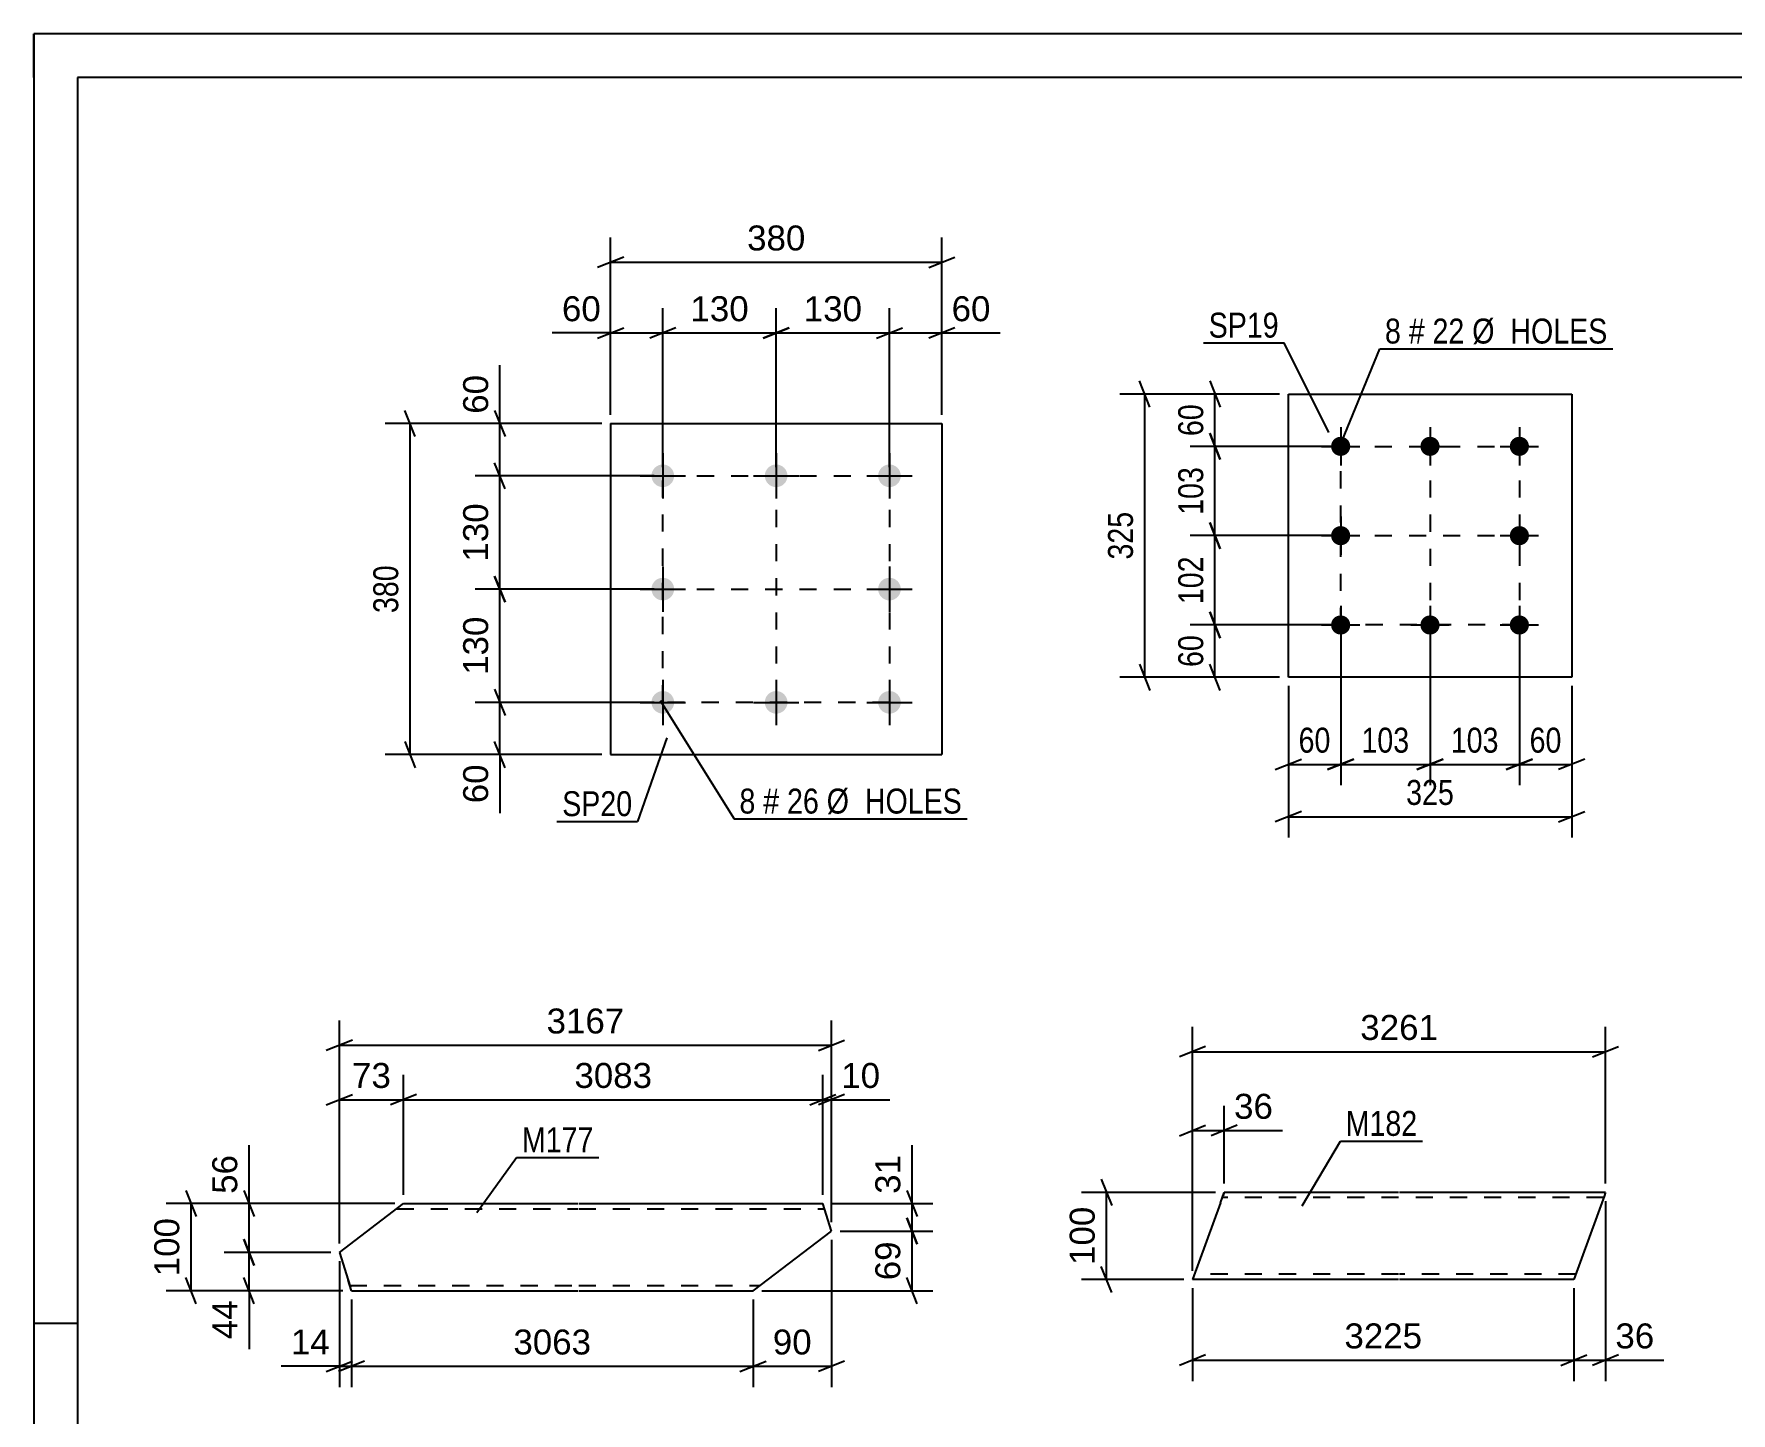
# Model space of a CAD drawing. Header units: millimetres. Extents: x 0 to 3371, y 0 to 1899.
# Drawn here: x 0 to 194.7, y 138.7 to 297 of the extents above; entities that cross this region are included whole.
import ezdxf

# ---------------------------------------------------------------- set-up
doc = ezdxf.new("R2010")
doc.units = ezdxf.units.MM
doc.linetypes.add('DXK_LINE_DOT2', pattern=[3.9198, 1.9599, -1.9599])
doc.styles.add('Arial', font='ARIAL.TTF', dxfattribs={"height": 0.2})
doc.styles.add('Arial Narrow', font='ARIALN.TTF', dxfattribs={"height": 0.2})

# ---------------------------------------------------------------- blocks, each defined once
blk = doc.blocks.new('Unknown-203762038-1135')
at = {"color": 5, "linetype": 'Continuous'}
for p, q in [((420, 297), (0, 297)), ((0, 297), (0, 0)), ((0, 292), (0, 297)), ((415, 292), (5, 292)), ((5, 292), (5, 5)), ((5, 149), (0, 149))]:
    blk.add_line(p, q, dxfattribs=at)
blk = doc.blocks.new('Part-203762038-2405 - 2389')
at = {"color": 2, "linetype": 'Continuous'}
for p, q in [((136.11, 162.86), (136.54, 164.06)), ((156.54, 164.06), (136.54, 164.06)), ((180.28, 164.06), (156.64, 164.06)), ((180.16, 163.71), (176.64, 154.06)), ((180.25, 163.97), (180.16, 163.71)), ((180.28, 164.06), (180.25, 163.97)), ((136.11, 162.86), (132.9, 154.06)), ((156.54, 154.06), (132.9, 154.06)), ((176.64, 154.06), (156.64, 154.06))]:
    blk.add_line(p, q, dxfattribs=at)
at = {"color": 7, "linetype": 'DXK_LINE_DOT2'}
for p, q in [((136.51, 163.97), (136.42, 163.71)), ((136.54, 164.06), (136.51, 163.97)), ((156.54, 163.46), (136.33, 163.46)), ((180.07, 163.46), (156.64, 163.46)), ((156.54, 154.66), (133.12, 154.66)), ((176.86, 154.66), (156.64, 154.66))]:
    blk.add_line(p, q, dxfattribs=at)
blk = doc.blocks.new('Bolt-203762038-2030 - 1996')
at = {"linetype": 'Continuous'}
for points in [[(72.14, 247.59, -1), (72.14, 244.99, -1)], [(85.14, 247.59, -1), (85.14, 244.99, -1)], [(98.14, 247.59, -1), (98.14, 244.99, -1)], [(72.14, 234.59, -1), (72.14, 231.99, -1)], [(98.14, 234.59, -1), (98.14, 231.99, -1)], [(72.14, 221.59, -1), (72.14, 218.99, -1)], [(85.14, 221.59, -1), (85.14, 218.99, -1)], [(98.14, 221.59, -1), (98.14, 218.99, -1)]]:
    blk.add_hatch(color=1, dxfattribs=at).paths.add_polyline_path(points)
at = {"color": 1, "linetype": 'Continuous'}
for p, q in [((72.14, 248.89), (72.14, 243.69)), ((85.14, 248.89), (85.14, 243.69)), ((98.14, 248.89), (98.14, 243.69)), ((69.54, 246.29), (74.74, 246.29)), ((82.54, 246.29), (87.74, 246.29)), ((95.54, 246.29), (100.74, 246.29)), ((72.14, 235.89), (72.14, 230.69)), ((98.14, 235.89), (98.14, 230.69)), ((69.54, 233.29), (74.74, 233.29)), ((95.54, 233.29), (100.74, 233.29)), ((72.14, 222.89), (72.14, 217.69)), ((85.14, 222.89), (85.14, 217.69)), ((98.14, 222.89), (98.14, 217.69)), ((69.54, 220.29), (74.74, 220.29)), ((82.54, 220.29), (87.74, 220.29)), ((95.54, 220.29), (100.74, 220.29))]:
    blk.add_line(p, q, dxfattribs=at)
blk = doc.blocks.new('Part-203762038-2045 - 1996')
at = {"color": 2, "linetype": 'Continuous'}
for p, q in [((66.14, 252.29), (66.14, 214.29)), ((66.14, 252.29), (104.14, 252.29)), ((104.14, 252.29), (104.14, 214.29)), ((66.14, 214.29), (104.14, 214.29))]:
    blk.add_line(p, q, dxfattribs=at)
blk = doc.blocks.new('Part-203762038-1471 - 1455')
at = {"color": 2, "linetype": 'Continuous'}
for p, q in [((35.04, 157.17), (42.39, 162.77)), ((42.39, 162.77), (62.39, 162.77)), ((62.49, 162.77), (90.5, 162.77)), ((91.48, 159.62), (90.5, 162.77)), ((82.49, 152.77), (91.48, 159.62)), ((35.04, 157.17), (36.04, 153.97)), ((36.39, 152.86), (36.04, 153.97)), ((36.42, 152.77), (36.39, 152.86)), ((36.42, 152.77), (62.39, 152.77)), ((62.49, 152.77), (82.49, 152.77))]:
    blk.add_line(p, q, dxfattribs=at)
at = {"color": 7, "linetype": 'DXK_LINE_DOT2'}
for p, q in [((41.6, 162.17), (62.39, 162.17)), ((62.49, 162.17), (90.69, 162.17)), ((36.04, 153.97), (36.31, 153.12)), ((36.23, 153.37), (62.39, 153.37)), ((62.49, 153.37), (83.27, 153.37))]:
    blk.add_line(p, q, dxfattribs=at)
blk = doc.blocks.new('Part-203762038-1278 - 1227')
at = {"color": 2, "linetype": 'Continuous'}
for p, q in [((143.9, 223.17), (143.9, 255.67)), ((143.9, 255.67), (176.4, 255.67)), ((176.4, 255.67), (176.4, 223.17)), ((176.4, 223.17), (143.9, 223.17))]:
    blk.add_line(p, q, dxfattribs=at)
blk = doc.blocks.new('Bolt-203762038-1263 - 1227')
at = {"linetype": 'Continuous'}
for points in [[(149.9, 250.77, -1), (149.9, 248.57, -1)], [(160.15, 250.77, -1), (160.15, 248.57, -1)], [(170.4, 250.77, -1), (170.4, 248.57, -1)], [(149.9, 240.52, -1), (149.9, 238.32, -1)], [(170.4, 240.52, -1), (170.4, 238.32, -1)], [(149.9, 230.27, -1), (149.9, 228.07, -1)], [(160.15, 230.27, -1), (160.15, 228.07, -1)], [(170.4, 230.27, -1), (170.4, 228.07, -1)]]:
    blk.add_hatch(color=1, dxfattribs=at).paths.add_polyline_path(points)
at = {"color": 1, "linetype": 'Continuous'}
for p, q in [((149.9, 251.87), (149.9, 247.47)), ((160.15, 251.87), (160.15, 247.47)), ((170.4, 251.87), (170.4, 247.47)), ((147.7, 249.67), (152.1, 249.67)), ((157.95, 249.67), (162.35, 249.67)), ((168.2, 249.67), (172.6, 249.67)), ((149.9, 241.62), (149.9, 237.22)), ((170.4, 241.62), (170.4, 237.22)), ((147.7, 239.42), (152.1, 239.42)), ((168.2, 239.42), (172.6, 239.42)), ((149.9, 231.37), (149.9, 226.97)), ((160.15, 231.37), (160.15, 226.97)), ((170.4, 231.37), (170.4, 226.97)), ((147.7, 229.17), (152.1, 229.17)), ((157.95, 229.17), (162.35, 229.17)), ((168.2, 229.17), (172.6, 229.17))]:
    blk.add_line(p, q, dxfattribs=at)
blk = doc.blocks.new('Rectangle-203762038-1377 - 1227')
at = {"color": 1, "linetype": 'DXK_LINE_DOT2'}
blk.add_lwpolyline([(149.9, 249.67), (170.4, 249.67), (170.4, 229.17), (149.9, 229.17), (149.9, 249.67)], close=True, dxfattribs=at)
blk = doc.blocks.new('Rectangle-203762038-2133 - 1996')
at = {"color": 1, "linetype": 'DXK_LINE_DOT2'}
blk.add_lwpolyline([(72.14, 246.29), (98.15, 246.29), (98.15, 220.29), (72.14, 220.29), (72.14, 246.29)], close=True, dxfattribs=at)
blk = doc.blocks.new('Line-203762038-1368 - 1227')
at = {"color": 1, "linetype": 'DXK_LINE_DOT2'}
blk.add_line((160.15, 249.67), (160.15, 229.17), dxfattribs=at)
blk = doc.blocks.new('Line-203762038-2125 - 1996')
at = {"color": 1, "linetype": 'DXK_LINE_DOT2'}
blk.add_line((85.14, 246.29), (85.14, 220.29), dxfattribs=at)
blk = doc.blocks.new('Line-203762038-1358 - 1227')
at = {"color": 1, "linetype": 'DXK_LINE_DOT2'}
blk.add_line((149.9, 239.42), (170.4, 239.42), dxfattribs=at)
blk = doc.blocks.new('Line-203762038-2118 - 1996')
at = {"color": 1, "linetype": 'DXK_LINE_DOT2'}
blk.add_line((72.14, 233.29), (98.15, 233.29), dxfattribs=at)
blk = doc.blocks.new('StraightDimension-203762038-2461 - 2389')
at = {"color": 7, "linetype": 'Continuous'}
for p, q in [((132.9, 155.06), (132.9, 174)), ((136.54, 165.06), (136.54, 174)), ((131.4, 170.55), (134.4, 171.75)), ((138.04, 171.75), (135.04, 170.55)), ((132.9, 171.15), (136.54, 171.15))]:
    blk.add_line(p, q, dxfattribs=at)
at = {"color": 0}
blk.add_wipeout([(142.72, 171.9), (142.72, 176.1), (137.07, 176.1), (137.07, 171.9)], dxfattribs=at)
at = {"color": 7, "linetype": 'Continuous'}
blk.add_line((136.54, 171.15), (143.24, 171.15), dxfattribs=at)
blk.add_line((136.54, 171.15), (143.24, 171.15), dxfattribs=at)
at = {"color": 3, "style": 'Arial'}
blk.add_text('36', height=2.865, dxfattribs=at).set_placement((137.67, 172.5))
blk = doc.blocks.new('StraightDimension-203762038-2408 - 2389')
at = {"color": 7, "linetype": 'Continuous'}
for p, q in [((122.43, 165.56), (123.63, 162.56)), ((135.54, 164.06), (120.18, 164.06)), ((123.03, 154.06), (123.03, 164.06)), ((131.9, 154.06), (120.18, 154.06)), ((123.63, 152.56), (122.43, 155.56))]:
    blk.add_line(p, q, dxfattribs=at)
at = {"color": 0}
blk.add_wipeout([(122.28, 163), (118.08, 163), (118.08, 155.13), (122.28, 155.13)], dxfattribs=at)
at = {"color": 3, "style": 'Arial'}
blk.add_text('100', height=2.865, rotation=90.0002, dxfattribs=at).set_placement((121.68, 155.73))
blk = doc.blocks.new('StraightDimension-203762038-2426 - 2389')
at = {"color": 7, "linetype": 'Continuous'}
for p, q in [((180.28, 163.06), (180.28, 142.4)), ((176.64, 153.06), (176.64, 142.4)), ((175.14, 144.2), (178.14, 145.4)), ((176.64, 144.8), (180.28, 144.8)), ((181.78, 145.4), (178.78, 144.2))]:
    blk.add_line(p, q, dxfattribs=at)
at = {"color": 0}
blk.add_wipeout([(186.46, 145.55), (186.46, 149.75), (180.81, 149.75), (180.81, 145.55)], dxfattribs=at)
at = {"color": 7, "linetype": 'Continuous'}
blk.add_line((180.28, 144.8), (186.98, 144.8), dxfattribs=at)
blk.add_line((180.28, 144.8), (186.98, 144.8), dxfattribs=at)
at = {"color": 3, "style": 'Arial'}
blk.add_text('36', height=2.865, dxfattribs=at).set_placement((181.41, 146.15))
blk = doc.blocks.new('StraightDimension-203762038-2443 - 2389')
at = {"color": 7, "linetype": 'Continuous'}
for p, q in [((132.9, 153.06), (132.9, 142.4)), ((176.64, 153.06), (176.64, 142.4)), ((134.4, 145.4), (131.4, 144.2)), ((132.9, 144.8), (176.64, 144.8)), ((175.14, 144.2), (178.14, 145.4))]:
    blk.add_line(p, q, dxfattribs=at)
at = {"color": 0}
blk.add_wipeout([(159.82, 145.55), (159.82, 149.75), (149.73, 149.75), (149.73, 145.55)], dxfattribs=at)
at = {"color": 3, "style": 'Arial'}
blk.add_text('3225', height=2.865, dxfattribs=at).set_placement((150.33, 146.15))
blk = doc.blocks.new('StraightDimension-203762038-2479 - 2389')
at = {"color": 7, "linetype": 'Continuous'}
for p, q in [((132.9, 155.06), (132.9, 183.05)), ((180.28, 165.06), (180.28, 183.05)), ((134.4, 180.8), (131.4, 179.6)), ((132.9, 180.2), (180.28, 180.2)), ((178.78, 179.6), (181.78, 180.8))]:
    blk.add_line(p, q, dxfattribs=at)
at = {"color": 0}
blk.add_wipeout([(161.64, 180.95), (161.64, 185.15), (151.55, 185.15), (151.55, 180.95)], dxfattribs=at)
at = {"color": 3, "style": 'Arial'}
blk.add_text('3261', height=2.865, dxfattribs=at).set_placement((152.15, 181.55))
blk = doc.blocks.new('StraightDimension-203762038-2083 - 1996')
at = {"color": 7, "linetype": 'Continuous'}
for p, q in [((71.14, 220.29), (50.6, 220.29)), ((52.85, 221.79), (54.05, 218.79)), ((53.45, 214.29), (53.45, 220.29)), ((65.14, 214.29), (50.6, 214.29)), ((54.05, 212.79), (52.85, 215.79))]:
    blk.add_line(p, q, dxfattribs=at)
at = {"color": 0}
blk.add_wipeout([(52.7, 213.76), (48.5, 213.76), (48.5, 208.11), (52.7, 208.11)], dxfattribs=at)
at = {"color": 7, "linetype": 'Continuous'}
blk.add_line((53.45, 214.29), (53.45, 207.59), dxfattribs=at)
blk.add_line((53.45, 214.29), (53.45, 207.59), dxfattribs=at)
at = {"color": 3, "style": 'Arial'}
blk.add_text('60', height=2.865, rotation=90.0002, dxfattribs=at).set_placement((52.1, 208.71))
blk = doc.blocks.new('StraightDimension-203762038-2047 - 1996')
at = {"color": 7, "linetype": 'Continuous'}
for p, q in [((43.74, 250.79), (42.54, 253.79)), ((65.14, 252.29), (40.29, 252.29)), ((43.14, 214.29), (43.14, 252.29)), ((65.14, 214.29), (40.29, 214.29)), ((42.54, 215.79), (43.74, 212.79))]:
    blk.add_line(p, q, dxfattribs=at)
at = {"color": 0}
blk.add_wipeout([(42.39, 236.63), (38.19, 236.63), (38.19, 229.94), (42.39, 229.94)], dxfattribs=at)
at = {"color": 3, "style": 'Arial Narrow'}
blk.add_text('380', height=2.863, rotation=90.0002, dxfattribs=at).set_placement((41.79, 230.54))
blk = doc.blocks.new('StraightDimension-203762038-2058 - 1996')
at = {"color": 7, "linetype": 'Continuous'}
for p, q in [((66.15, 253.29), (66.15, 265.53)), ((72.15, 247.29), (72.15, 265.53)), ((64.65, 262.08), (67.65, 263.28)), ((73.65, 263.28), (70.65, 262.08)), ((66.15, 262.68), (72.15, 262.68))]:
    blk.add_line(p, q, dxfattribs=at)
at = {"color": 0}
blk.add_wipeout([(65.62, 263.43), (65.62, 267.63), (59.97, 267.63), (59.97, 263.43)], dxfattribs=at)
at = {"color": 7, "linetype": 'Continuous'}
blk.add_line((66.15, 262.68), (59.45, 262.68), dxfattribs=at)
blk.add_line((66.15, 262.68), (59.45, 262.68), dxfattribs=at)
at = {"color": 3, "style": 'Arial'}
blk.add_text('60', height=2.865, dxfattribs=at).set_placement((60.57, 264.03))
blk = doc.blocks.new('StraightDimension-203762038-2068 - 1996')
at = {"color": 7, "linetype": 'Continuous'}
for p, q in [((98.15, 247.29), (98.15, 265.53)), ((104.15, 253.29), (104.15, 265.53)), ((96.65, 262.08), (99.65, 263.28)), ((105.65, 263.28), (102.65, 262.08)), ((98.15, 262.68), (104.15, 262.68))]:
    blk.add_line(p, q, dxfattribs=at)
at = {"color": 0}
blk.add_wipeout([(110.32, 263.43), (110.32, 267.63), (104.67, 267.63), (104.67, 263.43)], dxfattribs=at)
at = {"color": 7, "linetype": 'Continuous'}
blk.add_line((104.15, 262.68), (110.84, 262.68), dxfattribs=at)
blk.add_line((104.15, 262.68), (110.84, 262.68), dxfattribs=at)
at = {"color": 3, "style": 'Arial'}
blk.add_text('60', height=2.865, dxfattribs=at).set_placement((105.27, 264.03))
blk = doc.blocks.new('StraightDimension-203762038-2078 - 1996')
at = {"color": 7, "linetype": 'Continuous'}
for p, q in [((85.15, 247.29), (85.15, 265.53)), ((98.15, 247.29), (98.15, 265.53)), ((86.65, 263.28), (83.65, 262.08)), ((96.65, 262.08), (99.65, 263.28)), ((85.15, 262.68), (98.15, 262.68))]:
    blk.add_line(p, q, dxfattribs=at)
at = {"color": 0}
blk.add_wipeout([(95.58, 263.43), (95.58, 267.63), (87.71, 267.63), (87.71, 263.43)], dxfattribs=at)
at = {"color": 3, "style": 'Arial'}
blk.add_text('130', height=2.865, dxfattribs=at).set_placement((88.31, 264.03))
blk = doc.blocks.new('StraightDimension-203762038-2080 - 1996')
at = {"color": 7, "linetype": 'Continuous'}
for p, q in [((72.15, 247.29), (72.15, 265.53)), ((85.15, 247.29), (85.15, 265.53)), ((73.65, 263.28), (70.65, 262.08)), ((83.65, 262.08), (86.65, 263.28)), ((72.15, 262.68), (85.15, 262.68))]:
    blk.add_line(p, q, dxfattribs=at)
at = {"color": 0}
blk.add_wipeout([(82.58, 263.43), (82.58, 267.63), (74.71, 267.63), (74.71, 263.43)], dxfattribs=at)
at = {"color": 3, "style": 'Arial'}
blk.add_text('130', height=2.865, dxfattribs=at).set_placement((75.31, 264.03))
blk = doc.blocks.new('StraightDimension-203762038-2093 - 1996')
at = {"color": 7, "linetype": 'Continuous'}
for p, q in [((52.85, 253.79), (54.05, 250.79)), ((65.15, 252.29), (50.6, 252.29)), ((53.45, 246.29), (53.45, 252.29)), ((54.05, 244.79), (52.85, 247.79)), ((71.14, 246.29), (50.6, 246.29))]:
    blk.add_line(p, q, dxfattribs=at)
at = {"color": 0}
blk.add_wipeout([(52.7, 258.46), (48.5, 258.46), (48.5, 252.81), (52.7, 252.81)], dxfattribs=at)
at = {"color": 7, "linetype": 'Continuous'}
blk.add_line((53.45, 252.29), (53.45, 258.98), dxfattribs=at)
blk.add_line((53.45, 252.29), (53.45, 258.98), dxfattribs=at)
at = {"color": 3, "style": 'Arial'}
blk.add_text('60', height=2.865, rotation=90.0002, dxfattribs=at).set_placement((52.1, 253.41))
blk = doc.blocks.new('StraightDimension-203762038-2103 - 1996')
at = {"color": 7, "linetype": 'Continuous'}
for p, q in [((54.05, 244.79), (52.85, 247.79)), ((71.14, 246.29), (50.6, 246.29)), ((53.45, 233.29), (53.45, 246.29)), ((52.85, 234.79), (54.05, 231.79)), ((71.14, 233.29), (50.6, 233.29))]:
    blk.add_line(p, q, dxfattribs=at)
at = {"color": 0}
blk.add_wipeout([(52.7, 243.72), (48.5, 243.72), (48.5, 235.85), (52.7, 235.85)], dxfattribs=at)
at = {"color": 3, "style": 'Arial'}
blk.add_text('130', height=2.865, rotation=90.0002, dxfattribs=at).set_placement((52.1, 236.45))
blk = doc.blocks.new('StraightDimension-203762038-2105 - 1996')
at = {"color": 7, "linetype": 'Continuous'}
for p, q in [((54.05, 231.79), (52.85, 234.79)), ((71.14, 233.29), (50.6, 233.29)), ((53.45, 220.29), (53.45, 233.29)), ((71.14, 220.29), (50.6, 220.29)), ((52.85, 221.79), (54.05, 218.79))]:
    blk.add_line(p, q, dxfattribs=at)
at = {"color": 0}
blk.add_wipeout([(52.7, 230.72), (48.5, 230.72), (48.5, 222.85), (52.7, 222.85)], dxfattribs=at)
at = {"color": 3, "style": 'Arial'}
blk.add_text('130', height=2.865, rotation=90.0002, dxfattribs=at).set_placement((52.1, 223.45))
blk = doc.blocks.new('StraightDimension-203762038-2108 - 1996')
at = {"color": 7, "linetype": 'Continuous'}
for p, q in [((66.15, 253.29), (66.15, 273.65)), ((104.15, 253.29), (104.15, 273.65)), ((67.65, 271.4), (64.65, 270.2)), ((66.15, 270.8), (104.15, 270.8)), ((102.65, 270.2), (105.65, 271.4))]:
    blk.add_line(p, q, dxfattribs=at)
at = {"color": 0}
blk.add_wipeout([(89.08, 271.55), (89.08, 275.75), (81.21, 275.75), (81.21, 271.55)], dxfattribs=at)
at = {"color": 3, "style": 'Arial'}
blk.add_text('380', height=2.865, dxfattribs=at).set_placement((81.81, 272.15))
blk = doc.blocks.new('StraightDimension-203762038-1531 - 1455')
at = {"color": 7, "linetype": 'Continuous'}
for p, q in [((35.04, 158.17), (35.04, 177.54)), ((42.39, 163.77), (42.39, 177.54)), ((33.54, 174.09), (36.54, 175.29)), ((43.89, 175.29), (40.89, 174.09)), ((35.04, 174.69), (42.39, 174.69))]:
    blk.add_line(p, q, dxfattribs=at)
at = {"color": 0}
blk.add_wipeout([(41.54, 175.44), (41.54, 179.64), (35.89, 179.64), (35.89, 175.44)], dxfattribs=at)
at = {"color": 3, "style": 'Arial'}
blk.add_text('73', height=2.865, dxfattribs=at).set_placement((36.49, 176.04))
blk = doc.blocks.new('StraightDimension-203762038-1570 - 1455')
at = {"color": 7, "linetype": 'Continuous'}
for p, q in [((36.42, 151.77), (36.42, 141.7)), ((82.49, 151.77), (82.49, 141.7)), ((37.92, 144.7), (34.92, 143.5)), ((36.42, 144.1), (82.49, 144.1)), ((80.99, 143.5), (83.99, 144.7))]:
    blk.add_line(p, q, dxfattribs=at)
at = {"color": 0}
blk.add_wipeout([(64.5, 144.85), (64.5, 149.05), (54.4, 149.05), (54.4, 144.85)], dxfattribs=at)
at = {"color": 3, "style": 'Arial'}
blk.add_text('3063', height=2.865, dxfattribs=at).set_placement((55, 145.45))
blk = doc.blocks.new('StraightDimension-203762038-1506 - 1455')
at = {"color": 7, "linetype": 'Continuous'}
for p, q in [((42.39, 163.77), (42.39, 177.54)), ((90.5, 163.77), (90.5, 177.54)), ((43.89, 175.29), (40.89, 174.09)), ((89, 174.09), (92, 175.29)), ((42.39, 174.69), (90.5, 174.69))]:
    blk.add_line(p, q, dxfattribs=at)
at = {"color": 0}
blk.add_wipeout([(71.49, 175.44), (71.49, 179.64), (61.4, 179.64), (61.4, 175.44)], dxfattribs=at)
at = {"color": 3, "style": 'Arial'}
blk.add_text('3083', height=2.865, dxfattribs=at).set_placement((62, 176.04))
blk = doc.blocks.new('StraightDimension-203762038-1474 - 1455')
at = {"color": 7, "linetype": 'Continuous'}
for p, q in [((35.04, 158.17), (35.04, 183.79)), ((91.48, 160.62), (91.48, 183.79)), ((36.54, 181.54), (33.54, 180.34)), ((89.98, 180.34), (92.98, 181.54)), ((35.04, 180.94), (91.48, 180.94))]:
    blk.add_line(p, q, dxfattribs=at)
at = {"color": 0}
blk.add_wipeout([(68.31, 181.69), (68.31, 185.89), (58.21, 185.89), (58.21, 181.69)], dxfattribs=at)
at = {"color": 3, "style": 'Arial'}
blk.add_text('3167', height=2.865, dxfattribs=at).set_placement((58.81, 182.29))
blk = doc.blocks.new('StraightDimension-203762038-1485 - 1455')
at = {"color": 7, "linetype": 'Continuous'}
for p, q in [((90.5, 163.77), (90.5, 177.54)), ((91.48, 160.62), (91.48, 177.54)), ((89, 174.09), (92, 175.29)), ((92.98, 175.29), (89.98, 174.09)), ((90.5, 174.69), (91.48, 174.69))]:
    blk.add_line(p, q, dxfattribs=at)
at = {"color": 0}
blk.add_wipeout([(97.65, 175.44), (97.65, 179.64), (92.01, 179.64), (92.01, 175.44)], dxfattribs=at)
at = {"color": 7, "linetype": 'Continuous'}
blk.add_line((91.48, 174.69), (98.18, 174.69), dxfattribs=at)
blk.add_line((91.48, 174.69), (98.18, 174.69), dxfattribs=at)
at = {"color": 3, "style": 'Arial'}
blk.add_text('10', height=2.865, dxfattribs=at).set_placement((92.61, 176.04))
blk = doc.blocks.new('StraightDimension-203762038-1613 - 1455')
at = {"color": 7, "linetype": 'Continuous'}
for p, q in [((100.13, 161.12), (101.33, 158.12)), ((92.48, 159.62), (103.13, 159.62)), ((100.73, 152.77), (100.73, 159.62)), ((101.33, 151.27), (100.13, 154.27)), ((83.49, 152.77), (103.13, 152.77))]:
    blk.add_line(p, q, dxfattribs=at)
at = {"color": 0}
blk.add_wipeout([(99.98, 159.02), (95.78, 159.02), (95.78, 153.37), (99.98, 153.37)], dxfattribs=at)
at = {"color": 3, "style": 'Arial'}
blk.add_text('69', height=2.865, rotation=90.0002, dxfattribs=at).set_placement((99.38, 153.97))
blk = doc.blocks.new('StraightDimension-203762038-1549 - 1455')
at = {"color": 7, "linetype": 'Continuous'}
for p, q in [((35.04, 156.17), (35.04, 141.7)), ((36.42, 151.77), (36.42, 141.7)), ((33.54, 143.5), (36.54, 144.7)), ((37.92, 144.7), (34.92, 143.5)), ((35.04, 144.1), (36.42, 144.1))]:
    blk.add_line(p, q, dxfattribs=at)
at = {"color": 0}
blk.add_wipeout([(34.52, 144.85), (34.52, 149.05), (28.87, 149.05), (28.87, 144.85)], dxfattribs=at)
at = {"color": 7, "linetype": 'Continuous'}
blk.add_line((35.04, 144.1), (28.35, 144.1), dxfattribs=at)
blk.add_line((35.04, 144.1), (28.35, 144.1), dxfattribs=at)
at = {"color": 3, "style": 'Arial'}
blk.add_text('14', height=2.865, dxfattribs=at).set_placement((29.47, 145.45))
blk = doc.blocks.new('StraightDimension-203762038-1595 - 1455')
at = {"color": 7, "linetype": 'Continuous'}
for p, q in [((91.48, 158.62), (91.48, 141.7)), ((82.49, 151.77), (82.49, 141.7)), ((80.99, 143.5), (83.99, 144.7)), ((82.49, 144.1), (91.48, 144.1)), ((92.98, 144.7), (89.98, 143.5))]:
    blk.add_line(p, q, dxfattribs=at)
at = {"color": 0}
blk.add_wipeout([(89.81, 144.85), (89.81, 149.05), (84.16, 149.05), (84.16, 144.85)], dxfattribs=at)
at = {"color": 3, "style": 'Arial'}
blk.add_text('90', height=2.865, dxfattribs=at).set_placement((84.76, 145.45))
blk = doc.blocks.new('StraightDimension-203762038-1637 - 1455')
at = {"color": 7, "linetype": 'Continuous'}
for p, q in [((100.13, 164.27), (101.33, 161.27)), ((91.5, 162.77), (103.13, 162.77)), ((100.73, 159.62), (100.73, 162.77)), ((101.33, 158.12), (100.13, 161.12)), ((92.48, 159.62), (103.13, 159.62))]:
    blk.add_line(p, q, dxfattribs=at)
at = {"color": 0}
blk.add_wipeout([(99.98, 168.94), (95.78, 168.94), (95.78, 163.29), (99.98, 163.29)], dxfattribs=at)
at = {"color": 7, "linetype": 'Continuous'}
blk.add_line((100.73, 162.77), (100.73, 169.47), dxfattribs=at)
blk.add_line((100.73, 162.77), (100.73, 169.47), dxfattribs=at)
at = {"color": 3, "style": 'Arial'}
blk.add_text('31', height=2.865, rotation=90.0002, dxfattribs=at).set_placement((99.38, 163.89))
blk = doc.blocks.new('StraightDimension-203762038-1662 - 1455')
at = {"color": 7, "linetype": 'Continuous'}
for p, q in [((24.07, 164.27), (25.27, 161.27)), ((41.39, 162.77), (21.82, 162.77)), ((24.67, 157.17), (24.67, 162.77)), ((25.27, 155.67), (24.07, 158.67)), ((34.04, 157.17), (21.82, 157.17))]:
    blk.add_line(p, q, dxfattribs=at)
at = {"color": 0}
blk.add_wipeout([(23.92, 168.94), (19.72, 168.94), (19.72, 163.29), (23.92, 163.29)], dxfattribs=at)
at = {"color": 7, "linetype": 'Continuous'}
blk.add_line((24.67, 162.77), (24.67, 169.47), dxfattribs=at)
blk.add_line((24.67, 162.77), (24.67, 169.47), dxfattribs=at)
at = {"color": 3, "style": 'Arial'}
blk.add_text('56', height=2.865, rotation=90.0002, dxfattribs=at).set_placement((23.32, 163.89))
blk = doc.blocks.new('StraightDimension-203762038-1686 - 1455')
at = {"color": 7, "linetype": 'Continuous'}
for p, q in [((24.07, 158.67), (25.27, 155.67)), ((34.04, 157.17), (21.82, 157.17)), ((24.67, 152.77), (24.67, 157.17)), ((25.27, 151.27), (24.07, 154.27)), ((35.42, 152.77), (21.82, 152.77))]:
    blk.add_line(p, q, dxfattribs=at)
at = {"color": 0}
blk.add_wipeout([(23.92, 152.24), (19.72, 152.24), (19.72, 146.6), (23.92, 146.6)], dxfattribs=at)
at = {"color": 7, "linetype": 'Continuous'}
blk.add_line((24.67, 152.77), (24.67, 146.07), dxfattribs=at)
blk.add_line((24.67, 152.77), (24.67, 146.07), dxfattribs=at)
at = {"color": 3, "style": 'Arial'}
blk.add_text('44', height=2.865, rotation=90.0002, dxfattribs=at).set_placement((23.32, 147.2))
blk = doc.blocks.new('StraightDimension-203762038-1711 - 1455')
at = {"color": 7, "linetype": 'Continuous'}
for p, q in [((17.42, 164.27), (18.62, 161.27)), ((41.39, 162.77), (15.17, 162.77)), ((18.02, 152.77), (18.02, 162.77)), ((18.62, 151.27), (17.42, 154.27)), ((35.42, 152.77), (15.17, 152.77))]:
    blk.add_line(p, q, dxfattribs=at)
at = {"color": 0}
blk.add_wipeout([(17.27, 161.7), (13.07, 161.7), (13.07, 153.83), (17.27, 153.83)], dxfattribs=at)
at = {"color": 3, "style": 'Arial'}
blk.add_text('100', height=2.865, rotation=90.0002, dxfattribs=at).set_placement((16.67, 154.43))
blk = doc.blocks.new('StraightDimension-203762038-1281 - 1227')
at = {"color": 7, "linetype": 'Continuous'}
for p, q in [((143.9, 222.17), (143.9, 204.77)), ((176.4, 222.17), (176.4, 204.77)), ((145.4, 207.77), (142.4, 206.57)), ((143.9, 207.17), (176.4, 207.17)), ((174.9, 206.57), (177.9, 207.77))]:
    blk.add_line(p, q, dxfattribs=at)
at = {"color": 0}
blk.add_wipeout([(163.49, 207.92), (163.49, 212.12), (156.81, 212.12), (156.81, 207.92)], dxfattribs=at)
at = {"color": 3, "style": 'Arial Narrow'}
blk.add_text('325', height=2.863, dxfattribs=at).set_placement((157.41, 208.52))
blk = doc.blocks.new('StraightDimension-203762038-1297 - 1227')
at = {"color": 7, "linetype": 'Continuous'}
for p, q in [((149.9, 228.17), (149.9, 210.77)), ((143.9, 222.17), (143.9, 210.77)), ((142.4, 212.57), (145.4, 213.77)), ((143.9, 213.17), (149.9, 213.17)), ((151.4, 213.77), (148.4, 212.57))]:
    blk.add_line(p, q, dxfattribs=at)
at = {"color": 0}
blk.add_wipeout([(149.33, 213.92), (149.33, 218.12), (144.47, 218.12), (144.47, 213.92)], dxfattribs=at)
at = {"color": 3, "style": 'Arial Narrow'}
blk.add_text('60', height=2.863, dxfattribs=at).set_placement((145.07, 214.52))
blk = doc.blocks.new('StraightDimension-203762038-1307 - 1227')
at = {"color": 7, "linetype": 'Continuous'}
for p, q in [((170.4, 228.17), (170.4, 210.77)), ((176.4, 222.17), (176.4, 210.77)), ((168.9, 212.57), (171.9, 213.77)), ((170.4, 213.17), (176.4, 213.17)), ((177.9, 213.77), (174.9, 212.57))]:
    blk.add_line(p, q, dxfattribs=at)
at = {"color": 0}
blk.add_wipeout([(175.83, 213.92), (175.83, 218.12), (170.97, 218.12), (170.97, 213.92)], dxfattribs=at)
at = {"color": 3, "style": 'Arial Narrow'}
blk.add_text('60', height=2.863, dxfattribs=at).set_placement((171.57, 214.52))
blk = doc.blocks.new('StraightDimension-203762038-1317 - 1227')
at = {"color": 7, "linetype": 'Continuous'}
for p, q in [((160.15, 228.17), (160.15, 210.77)), ((170.4, 228.17), (170.4, 210.77)), ((158.65, 212.57), (161.65, 213.77)), ((160.15, 213.17), (170.4, 213.17)), ((171.9, 213.77), (168.9, 212.57))]:
    blk.add_line(p, q, dxfattribs=at)
at = {"color": 0}
blk.add_wipeout([(168.62, 213.92), (168.62, 218.12), (161.93, 218.12), (161.93, 213.92)], dxfattribs=at)
at = {"color": 3, "style": 'Arial Narrow'}
blk.add_text('103', height=2.863, dxfattribs=at).set_placement((162.53, 214.52))
blk = doc.blocks.new('StraightDimension-203762038-1319 - 1227')
at = {"color": 7, "linetype": 'Continuous'}
for p, q in [((149.9, 228.17), (149.9, 210.77)), ((160.15, 228.17), (160.15, 210.77)), ((148.4, 212.57), (151.4, 213.77)), ((149.9, 213.17), (160.15, 213.17)), ((161.65, 213.77), (158.65, 212.57))]:
    blk.add_line(p, q, dxfattribs=at)
at = {"color": 0}
blk.add_wipeout([(158.37, 213.92), (158.37, 218.12), (151.68, 218.12), (151.68, 213.92)], dxfattribs=at)
at = {"color": 3, "style": 'Arial Narrow'}
blk.add_text('103', height=2.863, dxfattribs=at).set_placement((152.28, 214.52))
blk = doc.blocks.new('StraightDimension-203762038-1322 - 1227')
at = {"color": 7, "linetype": 'Continuous'}
for p, q in [((128.02, 254.17), (126.82, 257.17)), ((142.9, 255.67), (124.57, 255.67)), ((127.42, 223.17), (127.42, 255.67)), ((126.82, 224.67), (128.02, 221.67)), ((142.9, 223.17), (124.57, 223.17))]:
    blk.add_line(p, q, dxfattribs=at)
at = {"color": 0}
blk.add_wipeout([(126.67, 242.77), (122.47, 242.77), (122.47, 236.08), (126.67, 236.08)], dxfattribs=at)
at = {"color": 3, "style": 'Arial Narrow'}
blk.add_text('325', height=2.863, rotation=90.0002, dxfattribs=at).set_placement((126.07, 236.68))
blk = doc.blocks.new('StraightDimension-203762038-1334 - 1227')
at = {"color": 7, "linetype": 'Continuous'}
for p, q in [((134.88, 240.92), (136.08, 237.92)), ((148.9, 239.42), (132.63, 239.42)), ((135.48, 229.17), (135.48, 239.42)), ((136.08, 227.67), (134.88, 230.67)), ((148.9, 229.17), (132.63, 229.17))]:
    blk.add_line(p, q, dxfattribs=at)
at = {"color": 0}
blk.add_wipeout([(134.73, 237.64), (130.53, 237.64), (130.53, 230.96), (134.73, 230.96)], dxfattribs=at)
at = {"color": 3, "style": 'Arial Narrow'}
blk.add_text('102', height=2.863, rotation=90.0002, dxfattribs=at).set_placement((134.13, 231.56))
blk = doc.blocks.new('StraightDimension-203762038-1336 - 1227')
at = {"color": 7, "linetype": 'Continuous'}
for p, q in [((134.88, 251.17), (136.08, 248.17)), ((148.9, 249.67), (132.63, 249.67)), ((135.48, 239.42), (135.48, 249.67)), ((136.08, 237.92), (134.88, 240.92)), ((148.9, 239.42), (132.63, 239.42))]:
    blk.add_line(p, q, dxfattribs=at)
at = {"color": 0}
blk.add_wipeout([(134.73, 247.89), (130.53, 247.89), (130.53, 241.21), (134.73, 241.21)], dxfattribs=at)
at = {"color": 3, "style": 'Arial Narrow'}
blk.add_text('103', height=2.863, rotation=90.0002, dxfattribs=at).set_placement((134.13, 241.81))
blk = doc.blocks.new('StraightDimension-203762038-1338 - 1227')
at = {"color": 7, "linetype": 'Continuous'}
for p, q in [((134.88, 230.67), (136.08, 227.67)), ((148.9, 229.17), (132.63, 229.17)), ((135.48, 223.17), (135.48, 229.17)), ((136.08, 221.67), (134.88, 224.67)), ((142.9, 223.17), (132.63, 223.17))]:
    blk.add_line(p, q, dxfattribs=at)
at = {"color": 0}
blk.add_wipeout([(134.73, 228.6), (130.53, 228.6), (130.53, 223.75), (134.73, 223.75)], dxfattribs=at)
at = {"color": 3, "style": 'Arial Narrow'}
blk.add_text('60', height=2.863, rotation=90.0002, dxfattribs=at).set_placement((134.13, 224.35))
blk = doc.blocks.new('StraightDimension-203762038-1348 - 1227')
at = {"color": 7, "linetype": 'Continuous'}
for p, q in [((134.88, 257.17), (136.08, 254.17)), ((142.9, 255.67), (132.63, 255.67)), ((135.48, 249.67), (135.48, 255.67)), ((136.08, 248.17), (134.88, 251.17)), ((148.9, 249.67), (132.63, 249.67))]:
    blk.add_line(p, q, dxfattribs=at)
at = {"color": 0}
blk.add_wipeout([(134.73, 255.1), (130.53, 255.1), (130.53, 250.25), (134.73, 250.25)], dxfattribs=at)
at = {"color": 3, "style": 'Arial Narrow'}
blk.add_text('60', height=2.863, rotation=90.0002, dxfattribs=at).set_placement((134.13, 250.85))
blk = doc.blocks.new('Mark-203762038-2401 - 2389')
at = {"color": 0}
blk.add_wipeout([(158.69, 170.54), (158.69, 173.54), (150.47, 173.54), (150.47, 170.54)], dxfattribs=at)
blk.add_wipeout([(158.69, 170.54), (158.69, 173.54), (150.47, 173.54), (150.47, 170.54)], dxfattribs=at)
at = {"color": 30, "linetype": 'Continuous'}
for p, q in [((145.48, 162.52), (149.87, 169.94)), ((149.87, 169.94), (159.29, 169.94))]:
    blk.add_line(p, q, dxfattribs=at)
at = {"color": 3, "style": 'Arial Narrow'}
blk.add_text('M182', height=2.863, dxfattribs=at).set_placement((150.47, 170.54))
blk = doc.blocks.new('Mark-203762038-2026 - 1996')
at = {"color": 0}
blk.add_wipeout([(82.76, 207.53), (82.76, 210.53), (80.93, 210.53), (80.93, 207.53)], dxfattribs=at)
blk.add_wipeout([(82.76, 207.53), (82.76, 210.53), (80.93, 210.53), (80.93, 207.53)], dxfattribs=at)
at = {"color": 7, "linetype": 'Continuous'}
blk.add_line((71.83, 220.5), (80.33, 206.93), dxfattribs=at)
at = {"color": 3, "style": 'Arial Narrow'}
blk.add_text('8', height=2.86, dxfattribs=at).set_placement((80.93, 207.53))
at = {"color": 0}
blk.add_wipeout([(85.49, 207.53), (85.49, 210.53), (83.66, 210.53), (83.66, 207.53)], dxfattribs=at)
blk.add_wipeout([(85.49, 207.53), (85.49, 210.53), (83.66, 210.53), (83.66, 207.53)], dxfattribs=at)
blk.add_wipeout([(90.04, 207.53), (90.04, 210.53), (86.39, 210.53), (86.39, 207.53)], dxfattribs=at)
blk.add_wipeout([(90.04, 207.53), (90.04, 210.53), (86.39, 210.53), (86.39, 207.53)], dxfattribs=at)
at = {"color": 3, "style": 'Arial Narrow'}
for s, height, p in [('#', 2.86, (83.66, 207.53)), ('26', 2.863, (86.39, 207.53))]:
    blk.add_text(s, height=height, dxfattribs=at).set_placement(p)
at = {"color": 0}
blk.add_wipeout([(106.47, 207.53), (106.47, 210.53), (90.94, 210.53), (90.94, 207.53)], dxfattribs=at)
blk.add_wipeout([(106.47, 207.53), (106.47, 210.53), (90.94, 210.53), (90.94, 207.53)], dxfattribs=at)
at = {"color": 7, "linetype": 'Continuous'}
blk.add_line((80.33, 206.93), (107.07, 206.93), dxfattribs=at)
at = {"color": 3, "style": 'Arial Narrow'}
blk.add_text('Ø  HOLES', height=2.863, dxfattribs=at).set_placement((90.94, 207.53))
blk = doc.blocks.new('Mark-203762038-2041 - 1996')
at = {"color": 0}
blk.add_wipeout([(68.64, 207.23), (68.64, 210.23), (60.6, 210.23), (60.6, 207.23)], dxfattribs=at)
blk.add_wipeout([(68.64, 207.23), (68.64, 210.23), (60.6, 210.23), (60.6, 207.23)], dxfattribs=at)
at = {"color": 30, "linetype": 'Continuous'}
for p in [(72.61, 216.2), (60, 206.63)]:
    blk.add_line(p, (69.24, 206.63), dxfattribs=at)
at = {"color": 3, "style": 'Arial Narrow'}
blk.add_text('SP20', height=2.863, dxfattribs=at).set_placement((60.6, 207.23))
blk = doc.blocks.new('Mark-203762038-1467 - 1455')
at = {"color": 0}
blk.add_wipeout([(64.19, 168.66), (64.19, 171.66), (55.97, 171.66), (55.97, 168.66)], dxfattribs=at)
blk.add_wipeout([(64.19, 168.66), (64.19, 171.66), (55.97, 171.66), (55.97, 168.66)], dxfattribs=at)
at = {"color": 30, "linetype": 'Continuous'}
for p, q in [((50.81, 161.74), (55.37, 168.06)), ((55.37, 168.06), (64.79, 168.06))]:
    blk.add_line(p, q, dxfattribs=at)
at = {"color": 3, "style": 'Arial Narrow'}
blk.add_text('M177', height=2.863, dxfattribs=at).set_placement((55.97, 168.66))
blk = doc.blocks.new('Mark-203762038-1274 - 1227')
at = {"color": 0}
blk.add_wipeout([(142.8, 262.15), (142.8, 265.15), (134.76, 265.15), (134.76, 262.15)], dxfattribs=at)
blk.add_wipeout([(142.8, 262.15), (142.8, 265.15), (134.76, 265.15), (134.76, 262.15)], dxfattribs=at)
at = {"color": 30, "linetype": 'Continuous'}
for p in [(134.16, 261.55), (148.55, 251.26)]:
    blk.add_line(p, (143.4, 261.55), dxfattribs=at)
at = {"color": 3, "style": 'Arial Narrow'}
blk.add_text('SP19', height=2.863, dxfattribs=at).set_placement((134.76, 262.15))
blk = doc.blocks.new('Mark-203762038-1258 - 1227')
at = {"color": 0}
blk.add_wipeout([(156.81, 261.47), (156.81, 264.47), (154.98, 264.47), (154.98, 261.47)], dxfattribs=at)
blk.add_wipeout([(156.81, 261.47), (156.81, 264.47), (154.98, 264.47), (154.98, 261.47)], dxfattribs=at)
at = {"color": 7, "linetype": 'Continuous'}
blk.add_line((149.75, 249.56), (154.38, 260.87), dxfattribs=at)
at = {"color": 3, "style": 'Arial Narrow'}
blk.add_text('8', height=2.86, dxfattribs=at).set_placement((154.98, 261.47))
at = {"color": 0}
blk.add_wipeout([(159.53, 261.47), (159.53, 264.47), (157.71, 264.47), (157.71, 261.47)], dxfattribs=at)
blk.add_wipeout([(159.53, 261.47), (159.53, 264.47), (157.71, 264.47), (157.71, 261.47)], dxfattribs=at)
blk.add_wipeout([(164.09, 261.47), (164.09, 264.47), (160.43, 264.47), (160.43, 261.47)], dxfattribs=at)
blk.add_wipeout([(164.09, 261.47), (164.09, 264.47), (160.43, 264.47), (160.43, 261.47)], dxfattribs=at)
at = {"color": 3, "style": 'Arial Narrow'}
for s, height, p in [('#', 2.86, (157.71, 261.47)), ('22', 2.863, (160.43, 261.47))]:
    blk.add_text(s, height=height, dxfattribs=at).set_placement(p)
at = {"color": 0}
blk.add_wipeout([(180.52, 261.47), (180.52, 264.47), (164.99, 264.47), (164.99, 261.47)], dxfattribs=at)
blk.add_wipeout([(180.52, 261.47), (180.52, 264.47), (164.99, 264.47), (164.99, 261.47)], dxfattribs=at)
at = {"color": 7, "linetype": 'Continuous'}
blk.add_line((154.38, 260.87), (181.12, 260.87), dxfattribs=at)
at = {"color": 3, "style": 'Arial Narrow'}
blk.add_text('Ø  HOLES', height=2.863, dxfattribs=at).set_placement((164.99, 261.47))

msp = doc.modelspace()

# ---------------------------------------------------------------- block references
for name in ['Unknown-203762038-1135', 'Part-203762038-1278 - 1227', 'Part-203762038-2045 - 1996', 'Bolt-203762038-1263 - 1227', 'Rectangle-203762038-1377 - 1227', 'Line-203762038-1368 - 1227', 'Bolt-203762038-2030 - 1996', 'Rectangle-203762038-2133 - 1996', 'Line-203762038-2125 - 1996', 'Line-203762038-1358 - 1227', 'Line-203762038-2118 - 1996', 'Part-203762038-2405 - 2389', 'Part-203762038-1471 - 1455']:
    msp.add_blockref(name, (0, 0))

# ---------------------------------------------------------------- next in the draw order: block references
for name in ['StraightDimension-203762038-2068 - 1996', 'StraightDimension-203762038-1281 - 1227', 'StraightDimension-203762038-2083 - 1996', 'StraightDimension-203762038-1531 - 1455', 'StraightDimension-203762038-2461 - 2389', 'StraightDimension-203762038-2426 - 2389', 'StraightDimension-203762038-1570 - 1455']:
    msp.add_blockref(name, (0, 0))

# ---------------------------------------------------------------- next in the draw order: block references
for name in ['StraightDimension-203762038-2078 - 1996', 'StraightDimension-203762038-2047 - 1996', 'StraightDimension-203762038-1297 - 1227', 'StraightDimension-203762038-1307 - 1227', 'StraightDimension-203762038-1506 - 1455', 'StraightDimension-203762038-2408 - 2389', 'StraightDimension-203762038-1549 - 1455']:
    msp.add_blockref(name, (0, 0))

# ---------------------------------------------------------------- next in the draw order: block references
for name in ['StraightDimension-203762038-2058 - 1996', 'StraightDimension-203762038-1322 - 1227', 'StraightDimension-203762038-1317 - 1227', 'StraightDimension-203762038-1474 - 1455', 'StraightDimension-203762038-2479 - 2389', 'StraightDimension-203762038-2443 - 2389']:
    msp.add_blockref(name, (0, 0))

# ---------------------------------------------------------------- next in the draw order: block references
for name in ['StraightDimension-203762038-2080 - 1996', 'StraightDimension-203762038-1319 - 1227', 'StraightDimension-203762038-1485 - 1455', 'Mark-203762038-2401 - 2389', 'Mark-203762038-1467 - 1455', 'StraightDimension-203762038-1662 - 1455']:
    msp.add_blockref(name, (0, 0))

# ---------------------------------------------------------------- next in the draw order: block references
for name in ['StraightDimension-203762038-2093 - 1996', 'StraightDimension-203762038-1334 - 1227', 'StraightDimension-203762038-1613 - 1455', 'StraightDimension-203762038-1686 - 1455']:
    msp.add_blockref(name, (0, 0))

# ---------------------------------------------------------------- next in the draw order: block references
for name in ['StraightDimension-203762038-2108 - 1996', 'StraightDimension-203762038-1336 - 1227', 'StraightDimension-203762038-2103 - 1996', 'StraightDimension-203762038-1338 - 1227', 'StraightDimension-203762038-1711 - 1455', 'StraightDimension-203762038-1595 - 1455']:
    msp.add_blockref(name, (0, 0))

# ---------------------------------------------------------------- next in the draw order: block references
for name in ['StraightDimension-203762038-1348 - 1227', 'StraightDimension-203762038-2105 - 1996', 'StraightDimension-203762038-1637 - 1455']:
    msp.add_blockref(name, (0, 0))

# ---------------------------------------------------------------- next in the draw order: block references
for name in ['Mark-203762038-1274 - 1227', 'Mark-203762038-1258 - 1227', 'Mark-203762038-2026 - 1996']:
    msp.add_blockref(name, (0, 0))

# ---------------------------------------------------------------- next in the draw order: block references
msp.add_blockref('Mark-203762038-2041 - 1996', (0, 0))

doc.saveas('drawing.dxf')
